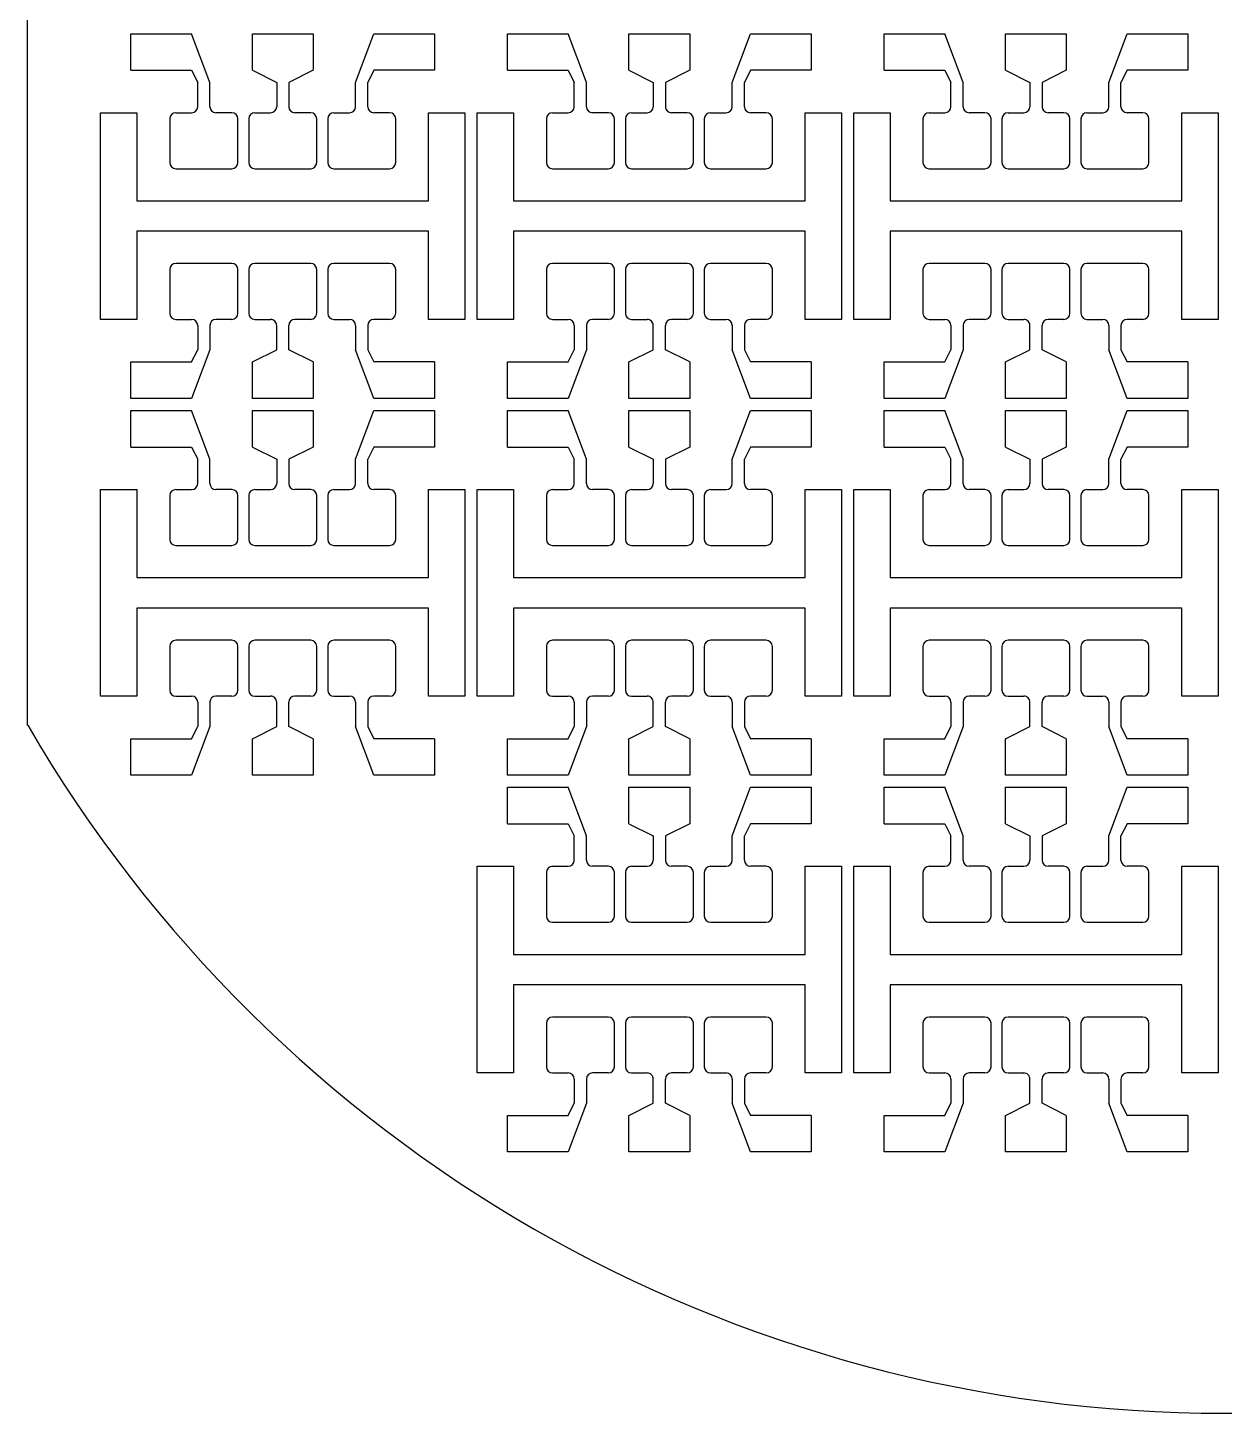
# Model space of a CAD drawing. Header units: millimetres. Extents: x 2005 to 2202, y 1694 to 1922.
# Drawn here: x 2005.4 to 2103.9, y 1693.7 to 1807.7 of the extents above; entities that cross this region are included whole.
import ezdxf

# ---------------------------------------------------------------- set-up
doc = ezdxf.new("R2010")
doc.units = ezdxf.units.MM
doc.layers.add('evap_stencil', color=1, linetype='Continuous')

msp = doc.modelspace()

# ---------------------------------------------------------------- linework, layer by layer
at = {"layer": 'evap_stencil'}
for p, q in [((2005.39, 1750.33), (2005.39, 1865.13)), ((2013.89, 1804.23), (2013.89, 1807.23)), ((2013.89, 1807.23), (2018.89, 1807.23)), ((2020.39, 1803.23), (2018.89, 1807.23)), ((2023.89, 1804.23), (2023.89, 1807.23)), ((2023.89, 1807.23), (2028.89, 1807.23)), ((2028.89, 1807.23), (2028.89, 1804.23)), ((2032.39, 1803.23), (2033.89, 1807.23)), ((2033.89, 1807.23), (2038.89, 1807.23)), ((2038.89, 1807.23), (2038.89, 1804.23)), ((2044.89, 1804.23), (2044.89, 1807.23)), ((2044.89, 1807.23), (2049.89, 1807.23)), ((2051.39, 1803.23), (2049.89, 1807.23)), ((2054.89, 1804.23), (2054.89, 1807.23)), ((2054.89, 1807.23), (2059.89, 1807.23)), ((2059.89, 1807.23), (2059.89, 1804.23)), ((2063.39, 1803.23), (2064.89, 1807.23)), ((2064.89, 1807.23), (2069.89, 1807.23)), ((2069.89, 1807.23), (2069.89, 1804.23)), ((2075.89, 1804.23), (2075.89, 1807.23)), ((2075.89, 1807.23), (2080.89, 1807.23)), ((2082.39, 1803.23), (2080.89, 1807.23)), ((2085.89, 1804.23), (2085.89, 1807.23)), ((2085.89, 1807.23), (2090.89, 1807.23)), ((2090.89, 1807.23), (2090.89, 1804.23)), ((2094.39, 1803.23), (2095.89, 1807.23)), ((2095.89, 1807.23), (2100.89, 1807.23)), ((2100.89, 1807.23), (2100.89, 1804.23)), ((2013.89, 1804.23), (2018.89, 1804.23)), ((2018.89, 1804.23), (2019.39, 1803.23)), ((2023.89, 1804.23), (2025.89, 1803.23)), ((2028.89, 1804.23), (2026.89, 1803.23)), ((2033.89, 1804.23), (2033.39, 1803.23)), ((2038.89, 1804.23), (2033.89, 1804.23)), ((2044.89, 1804.23), (2049.89, 1804.23)), ((2049.89, 1804.23), (2050.39, 1803.23)), ((2054.89, 1804.23), (2056.89, 1803.23)), ((2059.89, 1804.23), (2057.89, 1803.23)), ((2064.89, 1804.23), (2064.39, 1803.23)), ((2069.89, 1804.23), (2064.89, 1804.23)), ((2075.89, 1804.23), (2080.89, 1804.23)), ((2080.89, 1804.23), (2081.39, 1803.23)), ((2085.89, 1804.23), (2087.89, 1803.23)), ((2090.89, 1804.23), (2088.89, 1803.23)), ((2095.89, 1804.23), (2095.39, 1803.23)), ((2100.89, 1804.23), (2095.89, 1804.23)), ((2019.39, 1801.23), (2019.39, 1803.23)), ((2020.39, 1801.23), (2020.39, 1803.23)), ((2025.89, 1803.23), (2025.89, 1801.23)), ((2026.89, 1803.23), (2026.89, 1801.23)), ((2032.39, 1801.23), (2032.39, 1803.23)), ((2033.39, 1801.23), (2033.39, 1803.23)), ((2050.39, 1801.23), (2050.39, 1803.23)), ((2051.39, 1801.23), (2051.39, 1803.23)), ((2056.89, 1803.23), (2056.89, 1801.23)), ((2057.89, 1803.23), (2057.89, 1801.23)), ((2063.39, 1801.23), (2063.39, 1803.23)), ((2064.39, 1801.23), (2064.39, 1803.23)), ((2081.39, 1801.23), (2081.39, 1803.23)), ((2082.39, 1801.23), (2082.39, 1803.23)), ((2087.89, 1803.23), (2087.89, 1801.23)), ((2088.89, 1803.23), (2088.89, 1801.23)), ((2094.39, 1801.23), (2094.39, 1803.23)), ((2095.39, 1801.23), (2095.39, 1803.23)), ((2017.09, 1800.23), (2017.09, 1796.63)), ((2017.59, 1800.73), (2018.89, 1800.73)), ((2022.19, 1800.73), (2020.89, 1800.73)), ((2022.69, 1796.63), (2022.69, 1800.23)), ((2023.59, 1800.23), (2023.59, 1796.63)), ((2024.09, 1800.73), (2025.39, 1800.73)), ((2028.69, 1800.73), (2027.39, 1800.73)), ((2029.19, 1796.63), (2029.19, 1800.23)), ((2030.09, 1800.23), (2030.09, 1796.63)), ((2030.59, 1800.73), (2031.89, 1800.73)), ((2035.19, 1800.73), (2033.89, 1800.73)), ((2035.69, 1796.63), (2035.69, 1800.23)), ((2048.09, 1800.23), (2048.09, 1796.63)), ((2048.59, 1800.73), (2049.89, 1800.73)), ((2053.19, 1800.73), (2051.89, 1800.73)), ((2053.69, 1796.63), (2053.69, 1800.23)), ((2054.59, 1800.23), (2054.59, 1796.63)), ((2055.09, 1800.73), (2056.39, 1800.73)), ((2059.69, 1800.73), (2058.39, 1800.73)), ((2060.19, 1796.63), (2060.19, 1800.23)), ((2061.09, 1800.23), (2061.09, 1796.63)), ((2061.59, 1800.73), (2062.89, 1800.73)), ((2066.19, 1800.73), (2064.89, 1800.73)), ((2066.69, 1796.63), (2066.69, 1800.23)), ((2079.09, 1800.23), (2079.09, 1796.63)), ((2079.59, 1800.73), (2080.89, 1800.73)), ((2084.19, 1800.73), (2082.89, 1800.73)), ((2084.69, 1796.63), (2084.69, 1800.23)), ((2085.59, 1800.23), (2085.59, 1796.63)), ((2086.09, 1800.73), (2087.39, 1800.73)), ((2090.69, 1800.73), (2089.39, 1800.73)), ((2091.19, 1796.63), (2091.19, 1800.23)), ((2092.09, 1800.23), (2092.09, 1796.63)), ((2092.59, 1800.73), (2093.89, 1800.73)), ((2097.19, 1800.73), (2095.89, 1800.73)), ((2097.69, 1796.63), (2097.69, 1800.23)), ((2017.59, 1796.13), (2022.19, 1796.13)), ((2024.09, 1796.13), (2028.69, 1796.13)), ((2030.59, 1796.13), (2035.19, 1796.13)), ((2048.59, 1796.13), (2053.19, 1796.13)), ((2055.09, 1796.13), (2059.69, 1796.13)), ((2061.59, 1796.13), (2066.19, 1796.13)), ((2079.59, 1796.13), (2084.19, 1796.13)), ((2086.09, 1796.13), (2090.69, 1796.13)), ((2092.59, 1796.13), (2097.19, 1796.13)), ((2017.09, 1787.83), (2017.09, 1784.23)), ((2022.19, 1788.33), (2017.59, 1788.33)), ((2022.69, 1784.23), (2022.69, 1787.83)), ((2023.59, 1787.83), (2023.59, 1784.23)), ((2028.69, 1788.33), (2024.09, 1788.33)), ((2029.19, 1784.23), (2029.19, 1787.83)), ((2030.09, 1787.83), (2030.09, 1784.23)), ((2035.19, 1788.33), (2030.59, 1788.33)), ((2035.69, 1784.23), (2035.69, 1787.83)), ((2048.09, 1787.83), (2048.09, 1784.23)), ((2053.19, 1788.33), (2048.59, 1788.33)), ((2053.69, 1784.23), (2053.69, 1787.83)), ((2054.59, 1787.83), (2054.59, 1784.23)), ((2059.69, 1788.33), (2055.09, 1788.33)), ((2060.19, 1784.23), (2060.19, 1787.83)), ((2061.09, 1787.83), (2061.09, 1784.23)), ((2066.19, 1788.33), (2061.59, 1788.33)), ((2066.69, 1784.23), (2066.69, 1787.83)), ((2079.09, 1787.83), (2079.09, 1784.23)), ((2084.19, 1788.33), (2079.59, 1788.33)), ((2084.69, 1784.23), (2084.69, 1787.83)), ((2085.59, 1787.83), (2085.59, 1784.23)), ((2090.69, 1788.33), (2086.09, 1788.33)), ((2091.19, 1784.23), (2091.19, 1787.83)), ((2092.09, 1787.83), (2092.09, 1784.23)), ((2097.19, 1788.33), (2092.59, 1788.33)), ((2097.69, 1784.23), (2097.69, 1787.83)), ((2017.59, 1783.73), (2018.89, 1783.73)), ((2019.39, 1783.23), (2019.39, 1781.23)), ((2020.39, 1783.23), (2020.39, 1781.23)), ((2022.19, 1783.73), (2020.89, 1783.73)), ((2024.09, 1783.73), (2025.39, 1783.73)), ((2025.89, 1781.23), (2025.89, 1783.23)), ((2026.89, 1781.23), (2026.89, 1783.23)), ((2028.69, 1783.73), (2027.39, 1783.73)), ((2030.59, 1783.73), (2031.89, 1783.73)), ((2032.39, 1783.23), (2032.39, 1781.23)), ((2033.39, 1783.23), (2033.39, 1781.23)), ((2035.19, 1783.73), (2033.89, 1783.73)), ((2048.59, 1783.73), (2049.89, 1783.73)), ((2050.39, 1783.23), (2050.39, 1781.23)), ((2051.39, 1783.23), (2051.39, 1781.23)), ((2053.19, 1783.73), (2051.89, 1783.73)), ((2055.09, 1783.73), (2056.39, 1783.73)), ((2056.89, 1781.23), (2056.89, 1783.23)), ((2057.89, 1781.23), (2057.89, 1783.23)), ((2059.69, 1783.73), (2058.39, 1783.73)), ((2061.59, 1783.73), (2062.89, 1783.73)), ((2063.39, 1783.23), (2063.39, 1781.23)), ((2064.39, 1783.23), (2064.39, 1781.23)), ((2066.19, 1783.73), (2064.89, 1783.73)), ((2079.59, 1783.73), (2080.89, 1783.73)), ((2081.39, 1783.23), (2081.39, 1781.23)), ((2082.39, 1783.23), (2082.39, 1781.23)), ((2084.19, 1783.73), (2082.89, 1783.73)), ((2086.09, 1783.73), (2087.39, 1783.73)), ((2087.89, 1781.23), (2087.89, 1783.23)), ((2088.89, 1781.23), (2088.89, 1783.23)), ((2090.69, 1783.73), (2089.39, 1783.73)), ((2092.59, 1783.73), (2093.89, 1783.73)), ((2094.39, 1783.23), (2094.39, 1781.23)), ((2095.39, 1783.23), (2095.39, 1781.23)), ((2097.19, 1783.73), (2095.89, 1783.73)), ((2020.39, 1781.23), (2018.89, 1777.23)), ((2018.89, 1780.23), (2019.39, 1781.23)), ((2023.89, 1780.23), (2025.89, 1781.23)), ((2028.89, 1780.23), (2026.89, 1781.23)), ((2033.89, 1777.23), (2032.39, 1781.23)), ((2033.39, 1781.23), (2033.89, 1780.23)), ((2051.39, 1781.23), (2049.89, 1777.23)), ((2049.89, 1780.23), (2050.39, 1781.23)), ((2054.89, 1780.23), (2056.89, 1781.23)), ((2059.89, 1780.23), (2057.89, 1781.23)), ((2064.89, 1777.23), (2063.39, 1781.23)), ((2064.39, 1781.23), (2064.89, 1780.23)), ((2082.39, 1781.23), (2080.89, 1777.23)), ((2080.89, 1780.23), (2081.39, 1781.23)), ((2085.89, 1780.23), (2087.89, 1781.23)), ((2090.89, 1780.23), (2088.89, 1781.23)), ((2095.89, 1777.23), (2094.39, 1781.23)), ((2095.39, 1781.23), (2095.89, 1780.23)), ((2013.89, 1777.23), (2013.89, 1780.23)), ((2013.89, 1780.23), (2018.89, 1780.23)), ((2023.89, 1777.23), (2023.89, 1780.23)), ((2028.89, 1780.23), (2028.89, 1777.23)), ((2038.89, 1780.23), (2033.89, 1780.23)), ((2038.89, 1780.23), (2038.89, 1777.23)), ((2044.89, 1777.23), (2044.89, 1780.23)), ((2044.89, 1780.23), (2049.89, 1780.23)), ((2054.89, 1777.23), (2054.89, 1780.23)), ((2059.89, 1780.23), (2059.89, 1777.23)), ((2069.89, 1780.23), (2064.89, 1780.23)), ((2069.89, 1780.23), (2069.89, 1777.23)), ((2075.89, 1777.23), (2075.89, 1780.23)), ((2075.89, 1780.23), (2080.89, 1780.23)), ((2085.89, 1777.23), (2085.89, 1780.23)), ((2090.89, 1780.23), (2090.89, 1777.23)), ((2100.89, 1780.23), (2095.89, 1780.23)), ((2100.89, 1780.23), (2100.89, 1777.23)), ((2018.89, 1777.23), (2013.89, 1777.23)), ((2013.89, 1773.23), (2013.89, 1776.23)), ((2013.89, 1776.23), (2018.89, 1776.23)), ((2020.39, 1772.23), (2018.89, 1776.23)), ((2028.89, 1777.23), (2023.89, 1777.23)), ((2023.89, 1773.23), (2023.89, 1776.23)), ((2023.89, 1776.23), (2028.89, 1776.23)), ((2028.89, 1776.23), (2028.89, 1773.23)), ((2032.39, 1772.23), (2033.89, 1776.23)), ((2038.89, 1777.23), (2033.89, 1777.23)), ((2033.89, 1776.23), (2038.89, 1776.23)), ((2038.89, 1776.23), (2038.89, 1773.23)), ((2049.89, 1777.23), (2044.89, 1777.23)), ((2044.89, 1773.23), (2044.89, 1776.23)), ((2044.89, 1776.23), (2049.89, 1776.23)), ((2051.39, 1772.23), (2049.89, 1776.23)), ((2059.89, 1777.23), (2054.89, 1777.23)), ((2054.89, 1773.23), (2054.89, 1776.23)), ((2054.89, 1776.23), (2059.89, 1776.23)), ((2059.89, 1776.23), (2059.89, 1773.23)), ((2063.39, 1772.23), (2064.89, 1776.23)), ((2069.89, 1777.23), (2064.89, 1777.23)), ((2064.89, 1776.23), (2069.89, 1776.23)), ((2069.89, 1776.23), (2069.89, 1773.23)), ((2080.89, 1777.23), (2075.89, 1777.23)), ((2075.89, 1773.23), (2075.89, 1776.23)), ((2075.89, 1776.23), (2080.89, 1776.23)), ((2082.39, 1772.23), (2080.89, 1776.23)), ((2090.89, 1777.23), (2085.89, 1777.23)), ((2085.89, 1773.23), (2085.89, 1776.23)), ((2085.89, 1776.23), (2090.89, 1776.23)), ((2090.89, 1776.23), (2090.89, 1773.23)), ((2094.39, 1772.23), (2095.89, 1776.23)), ((2100.89, 1777.23), (2095.89, 1777.23)), ((2095.89, 1776.23), (2100.89, 1776.23)), ((2100.89, 1776.23), (2100.89, 1773.23)), ((2013.89, 1773.23), (2018.89, 1773.23)), ((2018.89, 1773.23), (2019.39, 1772.23)), ((2023.89, 1773.23), (2025.89, 1772.23)), ((2028.89, 1773.23), (2026.89, 1772.23)), ((2033.89, 1773.23), (2033.39, 1772.23)), ((2038.89, 1773.23), (2033.89, 1773.23)), ((2044.89, 1773.23), (2049.89, 1773.23)), ((2049.89, 1773.23), (2050.39, 1772.23)), ((2054.89, 1773.23), (2056.89, 1772.23)), ((2059.89, 1773.23), (2057.89, 1772.23)), ((2064.89, 1773.23), (2064.39, 1772.23)), ((2069.89, 1773.23), (2064.89, 1773.23)), ((2075.89, 1773.23), (2080.89, 1773.23)), ((2080.89, 1773.23), (2081.39, 1772.23)), ((2085.89, 1773.23), (2087.89, 1772.23)), ((2090.89, 1773.23), (2088.89, 1772.23)), ((2095.89, 1773.23), (2095.39, 1772.23)), ((2100.89, 1773.23), (2095.89, 1773.23)), ((2019.39, 1770.23), (2019.39, 1772.23)), ((2020.39, 1770.23), (2020.39, 1772.23)), ((2025.89, 1772.23), (2025.89, 1770.23)), ((2026.89, 1772.23), (2026.89, 1770.23)), ((2032.39, 1770.23), (2032.39, 1772.23)), ((2033.39, 1770.23), (2033.39, 1772.23)), ((2050.39, 1770.23), (2050.39, 1772.23)), ((2051.39, 1770.23), (2051.39, 1772.23)), ((2056.89, 1772.23), (2056.89, 1770.23)), ((2057.89, 1772.23), (2057.89, 1770.23)), ((2063.39, 1770.23), (2063.39, 1772.23)), ((2064.39, 1770.23), (2064.39, 1772.23)), ((2081.39, 1770.23), (2081.39, 1772.23)), ((2082.39, 1770.23), (2082.39, 1772.23)), ((2087.89, 1772.23), (2087.89, 1770.23)), ((2088.89, 1772.23), (2088.89, 1770.23)), ((2094.39, 1770.23), (2094.39, 1772.23)), ((2095.39, 1770.23), (2095.39, 1772.23)), ((2017.59, 1769.73), (2018.89, 1769.73)), ((2022.19, 1769.73), (2020.89, 1769.73)), ((2024.09, 1769.73), (2025.39, 1769.73)), ((2028.69, 1769.73), (2027.39, 1769.73)), ((2030.59, 1769.73), (2031.89, 1769.73)), ((2035.19, 1769.73), (2033.89, 1769.73)), ((2048.59, 1769.73), (2049.89, 1769.73)), ((2053.19, 1769.73), (2051.89, 1769.73)), ((2055.09, 1769.73), (2056.39, 1769.73)), ((2059.69, 1769.73), (2058.39, 1769.73)), ((2061.59, 1769.73), (2062.89, 1769.73)), ((2066.19, 1769.73), (2064.89, 1769.73)), ((2079.59, 1769.73), (2080.89, 1769.73)), ((2084.19, 1769.73), (2082.89, 1769.73)), ((2086.09, 1769.73), (2087.39, 1769.73)), ((2090.69, 1769.73), (2089.39, 1769.73)), ((2092.59, 1769.73), (2093.89, 1769.73)), ((2097.19, 1769.73), (2095.89, 1769.73)), ((2017.09, 1769.23), (2017.09, 1765.63)), ((2022.69, 1765.63), (2022.69, 1769.23)), ((2023.59, 1769.23), (2023.59, 1765.63)), ((2029.19, 1765.63), (2029.19, 1769.23)), ((2030.09, 1769.23), (2030.09, 1765.63)), ((2035.69, 1765.63), (2035.69, 1769.23)), ((2048.09, 1769.23), (2048.09, 1765.63)), ((2053.69, 1765.63), (2053.69, 1769.23)), ((2054.59, 1769.23), (2054.59, 1765.63)), ((2060.19, 1765.63), (2060.19, 1769.23)), ((2061.09, 1769.23), (2061.09, 1765.63)), ((2066.69, 1765.63), (2066.69, 1769.23)), ((2079.09, 1769.23), (2079.09, 1765.63)), ((2084.69, 1765.63), (2084.69, 1769.23)), ((2085.59, 1769.23), (2085.59, 1765.63)), ((2091.19, 1765.63), (2091.19, 1769.23)), ((2092.09, 1769.23), (2092.09, 1765.63)), ((2097.69, 1765.63), (2097.69, 1769.23)), ((2017.59, 1765.13), (2022.19, 1765.13)), ((2024.09, 1765.13), (2028.69, 1765.13)), ((2030.59, 1765.13), (2035.19, 1765.13)), ((2048.59, 1765.13), (2053.19, 1765.13)), ((2055.09, 1765.13), (2059.69, 1765.13)), ((2061.59, 1765.13), (2066.19, 1765.13)), ((2079.59, 1765.13), (2084.19, 1765.13)), ((2086.09, 1765.13), (2090.69, 1765.13)), ((2092.59, 1765.13), (2097.19, 1765.13)), ((2017.09, 1756.83), (2017.09, 1753.23)), ((2022.19, 1757.33), (2017.59, 1757.33)), ((2022.69, 1753.23), (2022.69, 1756.83)), ((2023.59, 1756.83), (2023.59, 1753.23)), ((2028.69, 1757.33), (2024.09, 1757.33)), ((2029.19, 1753.23), (2029.19, 1756.83)), ((2030.09, 1756.83), (2030.09, 1753.23)), ((2035.19, 1757.33), (2030.59, 1757.33)), ((2035.69, 1753.23), (2035.69, 1756.83)), ((2048.09, 1756.83), (2048.09, 1753.23)), ((2053.19, 1757.33), (2048.59, 1757.33)), ((2053.69, 1753.23), (2053.69, 1756.83)), ((2054.59, 1756.83), (2054.59, 1753.23)), ((2059.69, 1757.33), (2055.09, 1757.33)), ((2060.19, 1753.23), (2060.19, 1756.83)), ((2061.09, 1756.83), (2061.09, 1753.23)), ((2066.19, 1757.33), (2061.59, 1757.33)), ((2066.69, 1753.23), (2066.69, 1756.83)), ((2079.09, 1756.83), (2079.09, 1753.23)), ((2084.19, 1757.33), (2079.59, 1757.33)), ((2084.69, 1753.23), (2084.69, 1756.83)), ((2085.59, 1756.83), (2085.59, 1753.23)), ((2090.69, 1757.33), (2086.09, 1757.33)), ((2091.19, 1753.23), (2091.19, 1756.83)), ((2092.09, 1756.83), (2092.09, 1753.23)), ((2097.19, 1757.33), (2092.59, 1757.33)), ((2097.69, 1753.23), (2097.69, 1756.83)), ((2017.59, 1752.73), (2018.89, 1752.73)), ((2019.39, 1752.23), (2019.39, 1750.23)), ((2020.39, 1752.23), (2020.39, 1750.23)), ((2022.19, 1752.73), (2020.89, 1752.73)), ((2024.09, 1752.73), (2025.39, 1752.73)), ((2025.89, 1750.23), (2025.89, 1752.23)), ((2026.89, 1750.23), (2026.89, 1752.23)), ((2028.69, 1752.73), (2027.39, 1752.73)), ((2030.59, 1752.73), (2031.89, 1752.73)), ((2032.39, 1752.23), (2032.39, 1750.23)), ((2033.39, 1752.23), (2033.39, 1750.23)), ((2035.19, 1752.73), (2033.89, 1752.73)), ((2048.59, 1752.73), (2049.89, 1752.73)), ((2050.39, 1752.23), (2050.39, 1750.23)), ((2051.39, 1752.23), (2051.39, 1750.23)), ((2053.19, 1752.73), (2051.89, 1752.73)), ((2055.09, 1752.73), (2056.39, 1752.73)), ((2056.89, 1750.23), (2056.89, 1752.23)), ((2057.89, 1750.23), (2057.89, 1752.23)), ((2059.69, 1752.73), (2058.39, 1752.73)), ((2061.59, 1752.73), (2062.89, 1752.73)), ((2063.39, 1752.23), (2063.39, 1750.23)), ((2064.39, 1752.23), (2064.39, 1750.23)), ((2066.19, 1752.73), (2064.89, 1752.73)), ((2079.59, 1752.73), (2080.89, 1752.73)), ((2081.39, 1752.23), (2081.39, 1750.23)), ((2082.39, 1752.23), (2082.39, 1750.23)), ((2084.19, 1752.73), (2082.89, 1752.73)), ((2086.09, 1752.73), (2087.39, 1752.73)), ((2087.89, 1750.23), (2087.89, 1752.23)), ((2088.89, 1750.23), (2088.89, 1752.23)), ((2090.69, 1752.73), (2089.39, 1752.73)), ((2092.59, 1752.73), (2093.89, 1752.73)), ((2094.39, 1752.23), (2094.39, 1750.23)), ((2095.39, 1752.23), (2095.39, 1750.23)), ((2097.19, 1752.73), (2095.89, 1752.73)), ((2020.39, 1750.23), (2018.89, 1746.23)), ((2018.89, 1749.23), (2019.39, 1750.23)), ((2023.89, 1749.23), (2025.89, 1750.23)), ((2028.89, 1749.23), (2026.89, 1750.23)), ((2033.89, 1746.23), (2032.39, 1750.23)), ((2033.39, 1750.23), (2033.89, 1749.23)), ((2051.39, 1750.23), (2049.89, 1746.23)), ((2049.89, 1749.23), (2050.39, 1750.23)), ((2054.89, 1749.23), (2056.89, 1750.23)), ((2059.89, 1749.23), (2057.89, 1750.23)), ((2064.89, 1746.23), (2063.39, 1750.23)), ((2064.39, 1750.23), (2064.89, 1749.23)), ((2082.39, 1750.23), (2080.89, 1746.23)), ((2080.89, 1749.23), (2081.39, 1750.23)), ((2085.89, 1749.23), (2087.89, 1750.23)), ((2090.89, 1749.23), (2088.89, 1750.23)), ((2095.89, 1746.23), (2094.39, 1750.23)), ((2095.39, 1750.23), (2095.89, 1749.23)), ((2013.89, 1746.23), (2013.89, 1749.23)), ((2013.89, 1749.23), (2018.89, 1749.23)), ((2023.89, 1746.23), (2023.89, 1749.23)), ((2028.89, 1749.23), (2028.89, 1746.23)), ((2038.89, 1749.23), (2033.89, 1749.23)), ((2038.89, 1749.23), (2038.89, 1746.23)), ((2044.89, 1746.23), (2044.89, 1749.23)), ((2044.89, 1749.23), (2049.89, 1749.23)), ((2054.89, 1746.23), (2054.89, 1749.23)), ((2059.89, 1749.23), (2059.89, 1746.23)), ((2069.89, 1749.23), (2064.89, 1749.23)), ((2069.89, 1749.23), (2069.89, 1746.23)), ((2075.89, 1746.23), (2075.89, 1749.23)), ((2075.89, 1749.23), (2080.89, 1749.23)), ((2085.89, 1746.23), (2085.89, 1749.23)), ((2090.89, 1749.23), (2090.89, 1746.23)), ((2100.89, 1749.23), (2095.89, 1749.23)), ((2100.89, 1749.23), (2100.89, 1746.23)), ((2018.89, 1746.23), (2013.89, 1746.23)), ((2028.89, 1746.23), (2023.89, 1746.23)), ((2038.89, 1746.23), (2033.89, 1746.23)), ((2049.89, 1746.23), (2044.89, 1746.23)), ((2059.89, 1746.23), (2054.89, 1746.23)), ((2069.89, 1746.23), (2064.89, 1746.23)), ((2080.89, 1746.23), (2075.89, 1746.23)), ((2090.89, 1746.23), (2085.89, 1746.23)), ((2100.89, 1746.23), (2095.89, 1746.23)), ((2044.89, 1742.23), (2044.89, 1745.23)), ((2044.89, 1745.23), (2049.89, 1745.23)), ((2051.39, 1741.23), (2049.89, 1745.23)), ((2054.89, 1742.23), (2054.89, 1745.23)), ((2054.89, 1745.23), (2059.89, 1745.23)), ((2059.89, 1745.23), (2059.89, 1742.23)), ((2063.39, 1741.23), (2064.89, 1745.23)), ((2064.89, 1745.23), (2069.89, 1745.23)), ((2069.89, 1745.23), (2069.89, 1742.23)), ((2075.89, 1742.23), (2075.89, 1745.23)), ((2075.89, 1745.23), (2080.89, 1745.23)), ((2082.39, 1741.23), (2080.89, 1745.23)), ((2085.89, 1742.23), (2085.89, 1745.23)), ((2085.89, 1745.23), (2090.89, 1745.23)), ((2090.89, 1745.23), (2090.89, 1742.23)), ((2094.39, 1741.23), (2095.89, 1745.23)), ((2095.89, 1745.23), (2100.89, 1745.23)), ((2100.89, 1745.23), (2100.89, 1742.23)), ((2044.89, 1742.23), (2049.89, 1742.23)), ((2049.89, 1742.23), (2050.39, 1741.23)), ((2054.89, 1742.23), (2056.89, 1741.23)), ((2059.89, 1742.23), (2057.89, 1741.23)), ((2064.89, 1742.23), (2064.39, 1741.23)), ((2069.89, 1742.23), (2064.89, 1742.23)), ((2075.89, 1742.23), (2080.89, 1742.23)), ((2080.89, 1742.23), (2081.39, 1741.23)), ((2085.89, 1742.23), (2087.89, 1741.23)), ((2090.89, 1742.23), (2088.89, 1741.23)), ((2095.89, 1742.23), (2095.39, 1741.23)), ((2100.89, 1742.23), (2095.89, 1742.23)), ((2050.39, 1739.23), (2050.39, 1741.23)), ((2051.39, 1739.23), (2051.39, 1741.23)), ((2056.89, 1741.23), (2056.89, 1739.23)), ((2057.89, 1741.23), (2057.89, 1739.23)), ((2063.39, 1739.23), (2063.39, 1741.23)), ((2064.39, 1739.23), (2064.39, 1741.23)), ((2081.39, 1739.23), (2081.39, 1741.23)), ((2082.39, 1739.23), (2082.39, 1741.23)), ((2087.89, 1741.23), (2087.89, 1739.23)), ((2088.89, 1741.23), (2088.89, 1739.23)), ((2094.39, 1739.23), (2094.39, 1741.23)), ((2095.39, 1739.23), (2095.39, 1741.23)), ((2048.59, 1738.73), (2049.89, 1738.73)), ((2053.19, 1738.73), (2051.89, 1738.73)), ((2055.09, 1738.73), (2056.39, 1738.73)), ((2059.69, 1738.73), (2058.39, 1738.73)), ((2061.59, 1738.73), (2062.89, 1738.73)), ((2066.19, 1738.73), (2064.89, 1738.73)), ((2079.59, 1738.73), (2080.89, 1738.73)), ((2084.19, 1738.73), (2082.89, 1738.73)), ((2086.09, 1738.73), (2087.39, 1738.73)), ((2090.69, 1738.73), (2089.39, 1738.73)), ((2092.59, 1738.73), (2093.89, 1738.73)), ((2097.19, 1738.73), (2095.89, 1738.73)), ((2048.09, 1738.23), (2048.09, 1734.63)), ((2053.69, 1734.63), (2053.69, 1738.23)), ((2054.59, 1738.23), (2054.59, 1734.63)), ((2060.19, 1734.63), (2060.19, 1738.23)), ((2061.09, 1738.23), (2061.09, 1734.63)), ((2066.69, 1734.63), (2066.69, 1738.23)), ((2079.09, 1738.23), (2079.09, 1734.63)), ((2084.69, 1734.63), (2084.69, 1738.23)), ((2085.59, 1738.23), (2085.59, 1734.63)), ((2091.19, 1734.63), (2091.19, 1738.23)), ((2092.09, 1738.23), (2092.09, 1734.63)), ((2097.69, 1734.63), (2097.69, 1738.23)), ((2048.59, 1734.13), (2053.19, 1734.13)), ((2055.09, 1734.13), (2059.69, 1734.13)), ((2061.59, 1734.13), (2066.19, 1734.13)), ((2079.59, 1734.13), (2084.19, 1734.13)), ((2086.09, 1734.13), (2090.69, 1734.13)), ((2092.59, 1734.13), (2097.19, 1734.13)), ((2053.19, 1726.33), (2048.59, 1726.33)), ((2059.69, 1726.33), (2055.09, 1726.33)), ((2066.19, 1726.33), (2061.59, 1726.33)), ((2084.19, 1726.33), (2079.59, 1726.33)), ((2090.69, 1726.33), (2086.09, 1726.33)), ((2097.19, 1726.33), (2092.59, 1726.33)), ((2048.09, 1725.83), (2048.09, 1722.23)), ((2053.69, 1722.23), (2053.69, 1725.83)), ((2054.59, 1725.83), (2054.59, 1722.23)), ((2060.19, 1722.23), (2060.19, 1725.83)), ((2061.09, 1725.83), (2061.09, 1722.23)), ((2066.69, 1722.23), (2066.69, 1725.83)), ((2079.09, 1725.83), (2079.09, 1722.23)), ((2084.69, 1722.23), (2084.69, 1725.83)), ((2085.59, 1725.83), (2085.59, 1722.23)), ((2091.19, 1722.23), (2091.19, 1725.83)), ((2092.09, 1725.83), (2092.09, 1722.23)), ((2097.69, 1722.23), (2097.69, 1725.83)), ((2048.59, 1721.73), (2049.89, 1721.73)), ((2053.19, 1721.73), (2051.89, 1721.73)), ((2055.09, 1721.73), (2056.39, 1721.73)), ((2059.69, 1721.73), (2058.39, 1721.73)), ((2061.59, 1721.73), (2062.89, 1721.73)), ((2066.19, 1721.73), (2064.89, 1721.73)), ((2079.59, 1721.73), (2080.89, 1721.73)), ((2084.19, 1721.73), (2082.89, 1721.73)), ((2086.09, 1721.73), (2087.39, 1721.73)), ((2090.69, 1721.73), (2089.39, 1721.73)), ((2092.59, 1721.73), (2093.89, 1721.73)), ((2097.19, 1721.73), (2095.89, 1721.73)), ((2050.39, 1721.23), (2050.39, 1719.23)), ((2051.39, 1721.23), (2051.39, 1719.23)), ((2056.89, 1719.23), (2056.89, 1721.23)), ((2057.89, 1719.23), (2057.89, 1721.23)), ((2063.39, 1721.23), (2063.39, 1719.23)), ((2064.39, 1721.23), (2064.39, 1719.23)), ((2081.39, 1721.23), (2081.39, 1719.23)), ((2082.39, 1721.23), (2082.39, 1719.23)), ((2087.89, 1719.23), (2087.89, 1721.23)), ((2088.89, 1719.23), (2088.89, 1721.23)), ((2094.39, 1721.23), (2094.39, 1719.23)), ((2095.39, 1721.23), (2095.39, 1719.23)), ((2051.39, 1719.23), (2049.89, 1715.23)), ((2049.89, 1718.23), (2050.39, 1719.23)), ((2054.89, 1718.23), (2056.89, 1719.23)), ((2059.89, 1718.23), (2057.89, 1719.23)), ((2064.89, 1715.23), (2063.39, 1719.23)), ((2064.39, 1719.23), (2064.89, 1718.23)), ((2082.39, 1719.23), (2080.89, 1715.23)), ((2080.89, 1718.23), (2081.39, 1719.23)), ((2085.89, 1718.23), (2087.89, 1719.23)), ((2090.89, 1718.23), (2088.89, 1719.23)), ((2095.89, 1715.23), (2094.39, 1719.23)), ((2095.39, 1719.23), (2095.89, 1718.23)), ((2044.89, 1715.23), (2044.89, 1718.23)), ((2044.89, 1718.23), (2049.89, 1718.23)), ((2054.89, 1715.23), (2054.89, 1718.23)), ((2059.89, 1718.23), (2059.89, 1715.23)), ((2069.89, 1718.23), (2064.89, 1718.23)), ((2069.89, 1718.23), (2069.89, 1715.23)), ((2075.89, 1715.23), (2075.89, 1718.23)), ((2075.89, 1718.23), (2080.89, 1718.23)), ((2085.89, 1715.23), (2085.89, 1718.23)), ((2090.89, 1718.23), (2090.89, 1715.23)), ((2100.89, 1718.23), (2095.89, 1718.23)), ((2100.89, 1718.23), (2100.89, 1715.23)), ((2049.89, 1715.23), (2044.89, 1715.23)), ((2059.89, 1715.23), (2054.89, 1715.23)), ((2069.89, 1715.23), (2064.89, 1715.23)), ((2080.89, 1715.23), (2075.89, 1715.23)), ((2090.89, 1715.23), (2085.89, 1715.23)), ((2100.89, 1715.23), (2095.89, 1715.23))]:
    msp.add_line(p, q, dxfattribs=at)
for points in [[(2011.39, 1800.73), (2014.39, 1800.73), (2014.39, 1793.48), (2038.39, 1793.48), (2038.39, 1800.73), (2041.39, 1800.73), (2041.39, 1783.73), (2038.39, 1783.73), (2038.39, 1790.98), (2014.39, 1790.98), (2014.39, 1783.73), (2011.39, 1783.73), (2011.39, 1800.73)], [(2042.39, 1800.73), (2045.39, 1800.73), (2045.39, 1793.48), (2069.39, 1793.48), (2069.39, 1800.73), (2072.39, 1800.73), (2072.39, 1783.73), (2069.39, 1783.73), (2069.39, 1790.98), (2045.39, 1790.98), (2045.39, 1783.73), (2042.39, 1783.73), (2042.39, 1800.73)], [(2073.39, 1800.73), (2076.39, 1800.73), (2076.39, 1793.48), (2100.39, 1793.48), (2100.39, 1800.73), (2103.39, 1800.73), (2103.39, 1783.73), (2100.39, 1783.73), (2100.39, 1790.98), (2076.39, 1790.98), (2076.39, 1783.73), (2073.39, 1783.73), (2073.39, 1800.73)], [(2011.39, 1769.73), (2014.39, 1769.73), (2014.39, 1762.48), (2038.39, 1762.48), (2038.39, 1769.73), (2041.39, 1769.73), (2041.39, 1752.73), (2038.39, 1752.73), (2038.39, 1759.98), (2014.39, 1759.98), (2014.39, 1752.73), (2011.39, 1752.73), (2011.39, 1769.73)], [(2042.39, 1769.73), (2045.39, 1769.73), (2045.39, 1762.48), (2069.39, 1762.48), (2069.39, 1769.73), (2072.39, 1769.73), (2072.39, 1752.73), (2069.39, 1752.73), (2069.39, 1759.98), (2045.39, 1759.98), (2045.39, 1752.73), (2042.39, 1752.73), (2042.39, 1769.73)], [(2073.39, 1769.73), (2076.39, 1769.73), (2076.39, 1762.48), (2100.39, 1762.48), (2100.39, 1769.73), (2103.39, 1769.73), (2103.39, 1752.73), (2100.39, 1752.73), (2100.39, 1759.98), (2076.39, 1759.98), (2076.39, 1752.73), (2073.39, 1752.73), (2073.39, 1769.73)], [(2042.39, 1738.73), (2045.39, 1738.73), (2045.39, 1731.48), (2069.39, 1731.48), (2069.39, 1738.73), (2072.39, 1738.73), (2072.39, 1721.73), (2069.39, 1721.73), (2069.39, 1728.98), (2045.39, 1728.98), (2045.39, 1721.73), (2042.39, 1721.73), (2042.39, 1738.73)], [(2073.39, 1738.73), (2076.39, 1738.73), (2076.39, 1731.48), (2100.39, 1731.48), (2100.39, 1738.73), (2103.39, 1738.73), (2103.39, 1721.73), (2100.39, 1721.73), (2100.39, 1728.98), (2076.39, 1728.98), (2076.39, 1721.73), (2073.39, 1721.73), (2073.39, 1738.73)]]:
    msp.add_lwpolyline(points, dxfattribs=at)
for centre, radius, start, end in [((2018.89, 1801.23), 0.5, 270, 0), ((2020.89, 1801.23), 0.5, 180, 270), ((2025.39, 1801.23), 0.5, 270, 0), ((2027.39, 1801.23), 0.5, 180, 270), ((2031.89, 1801.23), 0.5, 270, 0), ((2033.89, 1801.23), 0.5, 180, 270), ((2049.89, 1801.23), 0.5, 270, 0), ((2051.89, 1801.23), 0.5, 180, 270), ((2056.39, 1801.23), 0.5, 270, 0), ((2058.39, 1801.23), 0.5, 180, 270), ((2062.89, 1801.23), 0.5, 270, 0), ((2064.89, 1801.23), 0.5, 180, 270), ((2080.89, 1801.23), 0.5, 270, 0), ((2082.89, 1801.23), 0.5, 180, 270), ((2087.39, 1801.23), 0.5, 270, 0), ((2089.39, 1801.23), 0.5, 180, 270), ((2093.89, 1801.23), 0.5, 270, 0), ((2095.89, 1801.23), 0.5, 180, 270), ((2017.59, 1800.23), 0.5, 90, 180), ((2022.19, 1800.23), 0.5, 0, 90), ((2024.09, 1800.23), 0.5, 90, 180), ((2028.69, 1800.23), 0.5, 0, 90), ((2030.59, 1800.23), 0.5, 90, 180), ((2035.19, 1800.23), 0.5, 0, 90), ((2048.59, 1800.23), 0.5, 90, 180), ((2053.19, 1800.23), 0.5, 0, 90), ((2055.09, 1800.23), 0.5, 90, 180), ((2059.69, 1800.23), 0.5, 0, 90), ((2061.59, 1800.23), 0.5, 90, 180), ((2066.19, 1800.23), 0.5, 0, 90), ((2079.59, 1800.23), 0.5, 90, 180), ((2084.19, 1800.23), 0.5, 0, 90), ((2086.09, 1800.23), 0.5, 90, 180), ((2090.69, 1800.23), 0.5, 0, 90), ((2092.59, 1800.23), 0.5, 90, 180), ((2097.19, 1800.23), 0.5, 0, 90), ((2017.59, 1796.63), 0.5, 180, 270), ((2022.19, 1796.63), 0.5, 270, 0), ((2024.09, 1796.63), 0.5, 180, 270), ((2028.69, 1796.63), 0.5, 270, 0), ((2030.59, 1796.63), 0.5, 180, 270), ((2035.19, 1796.63), 0.5, 270, 0), ((2048.59, 1796.63), 0.5, 180, 270), ((2053.19, 1796.63), 0.5, 270, 0), ((2055.09, 1796.63), 0.5, 180, 270), ((2059.69, 1796.63), 0.5, 270, 0), ((2061.59, 1796.63), 0.5, 180, 270), ((2066.19, 1796.63), 0.5, 270, 0), ((2079.59, 1796.63), 0.5, 180, 270), ((2084.19, 1796.63), 0.5, 270, 0), ((2086.09, 1796.63), 0.5, 180, 270), ((2090.69, 1796.63), 0.5, 270, 0), ((2092.59, 1796.63), 0.5, 180, 270), ((2097.19, 1796.63), 0.5, 270, 0), ((2017.59, 1787.83), 0.5, 90, 180), ((2022.19, 1787.83), 0.5, 0, 90), ((2024.09, 1787.83), 0.5, 90, 180), ((2028.69, 1787.83), 0.5, 0, 90), ((2030.59, 1787.83), 0.5, 90, 180), ((2035.19, 1787.83), 0.5, 0, 90), ((2048.59, 1787.83), 0.5, 90, 180), ((2053.19, 1787.83), 0.5, 0, 90), ((2055.09, 1787.83), 0.5, 90, 180), ((2059.69, 1787.83), 0.5, 0, 90), ((2061.59, 1787.83), 0.5, 90, 180), ((2066.19, 1787.83), 0.5, 0, 90), ((2079.59, 1787.83), 0.5, 90, 180), ((2084.19, 1787.83), 0.5, 0, 90), ((2086.09, 1787.83), 0.5, 90, 180), ((2090.69, 1787.83), 0.5, 0, 90), ((2092.59, 1787.83), 0.5, 90, 180), ((2097.19, 1787.83), 0.5, 0, 90), ((2017.59, 1784.23), 0.5, 180, 270), ((2022.19, 1784.23), 0.5, 270, 0), ((2024.09, 1784.23), 0.5, 180, 270), ((2028.69, 1784.23), 0.5, 270, 0), ((2030.59, 1784.23), 0.5, 180, 270), ((2035.19, 1784.23), 0.5, 270, 0), ((2048.59, 1784.23), 0.5, 180, 270), ((2053.19, 1784.23), 0.5, 270, 0), ((2055.09, 1784.23), 0.5, 180, 270), ((2059.69, 1784.23), 0.5, 270, 0), ((2061.59, 1784.23), 0.5, 180, 270), ((2066.19, 1784.23), 0.5, 270, 0), ((2079.59, 1784.23), 0.5, 180, 270), ((2084.19, 1784.23), 0.5, 270, 0), ((2086.09, 1784.23), 0.5, 180, 270), ((2090.69, 1784.23), 0.5, 270, 0), ((2092.59, 1784.23), 0.5, 180, 270), ((2097.19, 1784.23), 0.5, 270, 0), ((2018.89, 1783.23), 0.5, 0, 90), ((2020.89, 1783.23), 0.5, 90, 180), ((2025.39, 1783.23), 0.5, 359.9986, 90), ((2027.39, 1783.23), 0.5, 90, 180), ((2031.89, 1783.23), 0.5, 0, 90), ((2033.89, 1783.23), 0.5, 90, 180), ((2049.89, 1783.23), 0.5, 0, 90), ((2051.89, 1783.23), 0.5, 90, 180), ((2056.39, 1783.23), 0.5, 359.9986, 90), ((2058.39, 1783.23), 0.5, 90, 180), ((2062.89, 1783.23), 0.5, 0, 90), ((2064.89, 1783.23), 0.5, 90, 180), ((2080.89, 1783.23), 0.5, 0, 90), ((2082.89, 1783.23), 0.5, 90, 180), ((2087.39, 1783.23), 0.5, 359.9986, 90), ((2089.39, 1783.23), 0.5, 90, 180), ((2093.89, 1783.23), 0.5, 0, 90), ((2095.89, 1783.23), 0.5, 90, 180), ((2017.59, 1769.23), 0.5, 90, 180), ((2018.89, 1770.23), 0.5, 270, 0), ((2020.89, 1770.23), 0.5, 180, 270), ((2022.19, 1769.23), 0.5, 0, 90), ((2024.09, 1769.23), 0.5, 90, 180), ((2025.39, 1770.23), 0.5, 270, 0), ((2027.39, 1770.23), 0.5, 180, 270), ((2028.69, 1769.23), 0.5, 0, 90), ((2030.59, 1769.23), 0.5, 90, 180), ((2031.89, 1770.23), 0.5, 270, 0), ((2033.89, 1770.23), 0.5, 180, 270), ((2035.19, 1769.23), 0.5, 0, 90), ((2048.59, 1769.23), 0.5, 90, 180), ((2049.89, 1770.23), 0.5, 270, 0), ((2051.89, 1770.23), 0.5, 180, 270), ((2053.19, 1769.23), 0.5, 0, 90), ((2055.09, 1769.23), 0.5, 90, 180), ((2056.39, 1770.23), 0.5, 270, 0), ((2058.39, 1770.23), 0.5, 180, 270), ((2059.69, 1769.23), 0.5, 0, 90), ((2061.59, 1769.23), 0.5, 90, 180), ((2062.89, 1770.23), 0.5, 270, 0), ((2064.89, 1770.23), 0.5, 180, 270), ((2066.19, 1769.23), 0.5, 0, 90), ((2079.59, 1769.23), 0.5, 90, 180), ((2080.89, 1770.23), 0.5, 270, 0), ((2082.89, 1770.23), 0.5, 180, 270), ((2084.19, 1769.23), 0.5, 0, 90), ((2086.09, 1769.23), 0.5, 90, 180), ((2087.39, 1770.23), 0.5, 270, 0), ((2089.39, 1770.23), 0.5, 180, 270), ((2090.69, 1769.23), 0.5, 0, 90), ((2092.59, 1769.23), 0.5, 90, 180), ((2093.89, 1770.23), 0.5, 270, 0), ((2095.89, 1770.23), 0.5, 180, 270), ((2097.19, 1769.23), 0.5, 0, 90), ((2017.59, 1765.63), 0.5, 180, 270), ((2022.19, 1765.63), 0.5, 270, 0), ((2024.09, 1765.63), 0.5, 180, 270), ((2028.69, 1765.63), 0.5, 270, 0), ((2030.59, 1765.63), 0.5, 180, 270), ((2035.19, 1765.63), 0.5, 270, 0), ((2048.59, 1765.63), 0.5, 180, 270), ((2053.19, 1765.63), 0.5, 270, 0), ((2055.09, 1765.63), 0.5, 180, 270), ((2059.69, 1765.63), 0.5, 270, 0), ((2061.59, 1765.63), 0.5, 180, 270), ((2066.19, 1765.63), 0.5, 270, 0), ((2079.59, 1765.63), 0.5, 180, 270), ((2084.19, 1765.63), 0.5, 270, 0), ((2086.09, 1765.63), 0.5, 180, 270), ((2090.69, 1765.63), 0.5, 270, 0), ((2092.59, 1765.63), 0.5, 180, 270), ((2097.19, 1765.63), 0.5, 270, 0), ((2017.59, 1756.83), 0.5, 90, 180), ((2022.19, 1756.83), 0.5, 0, 90), ((2024.09, 1756.83), 0.5, 90, 180), ((2028.69, 1756.83), 0.5, 0, 90), ((2030.59, 1756.83), 0.5, 90, 180), ((2035.19, 1756.83), 0.5, 0, 90), ((2048.59, 1756.83), 0.5, 90, 180), ((2053.19, 1756.83), 0.5, 0, 90), ((2055.09, 1756.83), 0.5, 90, 180), ((2059.69, 1756.83), 0.5, 0, 90), ((2061.59, 1756.83), 0.5, 90, 180), ((2066.19, 1756.83), 0.5, 0, 90), ((2079.59, 1756.83), 0.5, 90, 180), ((2084.19, 1756.83), 0.5, 0, 90), ((2086.09, 1756.83), 0.5, 90, 180), ((2090.69, 1756.83), 0.5, 0, 90), ((2092.59, 1756.83), 0.5, 90, 180), ((2097.19, 1756.83), 0.5, 0, 90), ((2017.59, 1753.23), 0.5, 180, 270), ((2018.89, 1752.23), 0.5, 0, 90), ((2020.89, 1752.23), 0.5, 90, 180), ((2022.19, 1753.23), 0.5, 270, 0), ((2024.09, 1753.23), 0.5, 180, 270), ((2025.39, 1752.23), 0.5, 359.9986, 90), ((2027.39, 1752.23), 0.5, 90, 180), ((2028.69, 1753.23), 0.5, 270, 0), ((2030.59, 1753.23), 0.5, 180, 270), ((2031.89, 1752.23), 0.5, 0, 90), ((2033.89, 1752.23), 0.5, 90, 180), ((2035.19, 1753.23), 0.5, 270, 0), ((2048.59, 1753.23), 0.5, 180, 270), ((2049.89, 1752.23), 0.5, 0, 90), ((2051.89, 1752.23), 0.5, 90, 180), ((2053.19, 1753.23), 0.5, 270, 0), ((2055.09, 1753.23), 0.5, 180, 270), ((2056.39, 1752.23), 0.5, 359.9986, 90), ((2058.39, 1752.23), 0.5, 90, 180), ((2059.69, 1753.23), 0.5, 270, 0), ((2061.59, 1753.23), 0.5, 180, 270), ((2062.89, 1752.23), 0.5, 0, 90), ((2064.89, 1752.23), 0.5, 90, 180), ((2066.19, 1753.23), 0.5, 270, 0), ((2079.59, 1753.23), 0.5, 180, 270), ((2080.89, 1752.23), 0.5, 0, 90), ((2082.89, 1752.23), 0.5, 90, 180), ((2084.19, 1753.23), 0.5, 270, 0), ((2086.09, 1753.23), 0.5, 180, 270), ((2087.39, 1752.23), 0.5, 359.9986, 90), ((2089.39, 1752.23), 0.5, 90, 180), ((2090.69, 1753.23), 0.5, 270, 0), ((2092.59, 1753.23), 0.5, 180, 270), ((2093.89, 1752.23), 0.5, 0, 90), ((2095.89, 1752.23), 0.5, 90, 180), ((2097.19, 1753.23), 0.5, 270, 0), ((2103.89, 1807.73), 114, 210.2314, 329.7768), ((2048.59, 1738.23), 0.5, 90, 180), ((2049.89, 1739.23), 0.5, 270, 0), ((2051.89, 1739.23), 0.5, 180, 270), ((2053.19, 1738.23), 0.5, 0, 90), ((2055.09, 1738.23), 0.5, 90, 180), ((2056.39, 1739.23), 0.5, 270, 0), ((2058.39, 1739.23), 0.5, 180, 270), ((2059.69, 1738.23), 0.5, 0, 90), ((2061.59, 1738.23), 0.5, 90, 180), ((2062.89, 1739.23), 0.5, 270, 0), ((2064.89, 1739.23), 0.5, 180, 270), ((2066.19, 1738.23), 0.5, 0, 90), ((2079.59, 1738.23), 0.5, 90, 180), ((2080.89, 1739.23), 0.5, 270, 0), ((2082.89, 1739.23), 0.5, 180, 270), ((2084.19, 1738.23), 0.5, 0, 90), ((2086.09, 1738.23), 0.5, 90, 180), ((2087.39, 1739.23), 0.5, 270, 0), ((2089.39, 1739.23), 0.5, 180, 270), ((2090.69, 1738.23), 0.5, 0, 90), ((2092.59, 1738.23), 0.5, 90, 180), ((2093.89, 1739.23), 0.5, 270, 0), ((2095.89, 1739.23), 0.5, 180, 270), ((2097.19, 1738.23), 0.5, 0, 90), ((2048.59, 1734.63), 0.5, 180, 270), ((2053.19, 1734.63), 0.5, 270, 0), ((2055.09, 1734.63), 0.5, 180, 270), ((2059.69, 1734.63), 0.5, 270, 0), ((2061.59, 1734.63), 0.5, 180, 270), ((2066.19, 1734.63), 0.5, 270, 0), ((2079.59, 1734.63), 0.5, 180, 270), ((2084.19, 1734.63), 0.5, 270, 0), ((2086.09, 1734.63), 0.5, 180, 270), ((2090.69, 1734.63), 0.5, 270, 0), ((2092.59, 1734.63), 0.5, 180, 270), ((2097.19, 1734.63), 0.5, 270, 0), ((2048.59, 1725.83), 0.5, 90, 180), ((2053.19, 1725.83), 0.5, 0, 90), ((2055.09, 1725.83), 0.5, 90, 180), ((2059.69, 1725.83), 0.5, 0, 90), ((2061.59, 1725.83), 0.5, 90, 180), ((2066.19, 1725.83), 0.5, 0, 90), ((2079.59, 1725.83), 0.5, 90, 180), ((2084.19, 1725.83), 0.5, 0, 90), ((2086.09, 1725.83), 0.5, 90, 180), ((2090.69, 1725.83), 0.5, 0, 90), ((2092.59, 1725.83), 0.5, 90, 180), ((2097.19, 1725.83), 0.5, 0, 90), ((2048.59, 1722.23), 0.5, 180, 270), ((2049.89, 1721.23), 0.5, 0, 90), ((2051.89, 1721.23), 0.5, 90, 180), ((2053.19, 1722.23), 0.5, 270, 0), ((2055.09, 1722.23), 0.5, 180, 270), ((2056.39, 1721.23), 0.5, 359.9986, 90), ((2058.39, 1721.23), 0.5, 90, 180), ((2059.69, 1722.23), 0.5, 270, 0), ((2061.59, 1722.23), 0.5, 180, 270), ((2062.89, 1721.23), 0.5, 0, 90), ((2064.89, 1721.23), 0.5, 90, 180), ((2066.19, 1722.23), 0.5, 270, 0), ((2079.59, 1722.23), 0.5, 180, 270), ((2080.89, 1721.23), 0.5, 0, 90), ((2082.89, 1721.23), 0.5, 90, 180), ((2084.19, 1722.23), 0.5, 270, 0), ((2086.09, 1722.23), 0.5, 180, 270), ((2087.39, 1721.23), 0.5, 359.9986, 90), ((2089.39, 1721.23), 0.5, 90, 180), ((2090.69, 1722.23), 0.5, 270, 0), ((2092.59, 1722.23), 0.5, 180, 270), ((2093.89, 1721.23), 0.5, 0, 90), ((2095.89, 1721.23), 0.5, 90, 180), ((2097.19, 1722.23), 0.5, 270, 0)]:
    msp.add_arc(centre, radius, start, end, dxfattribs=at)

doc.saveas('drawing.dxf')
